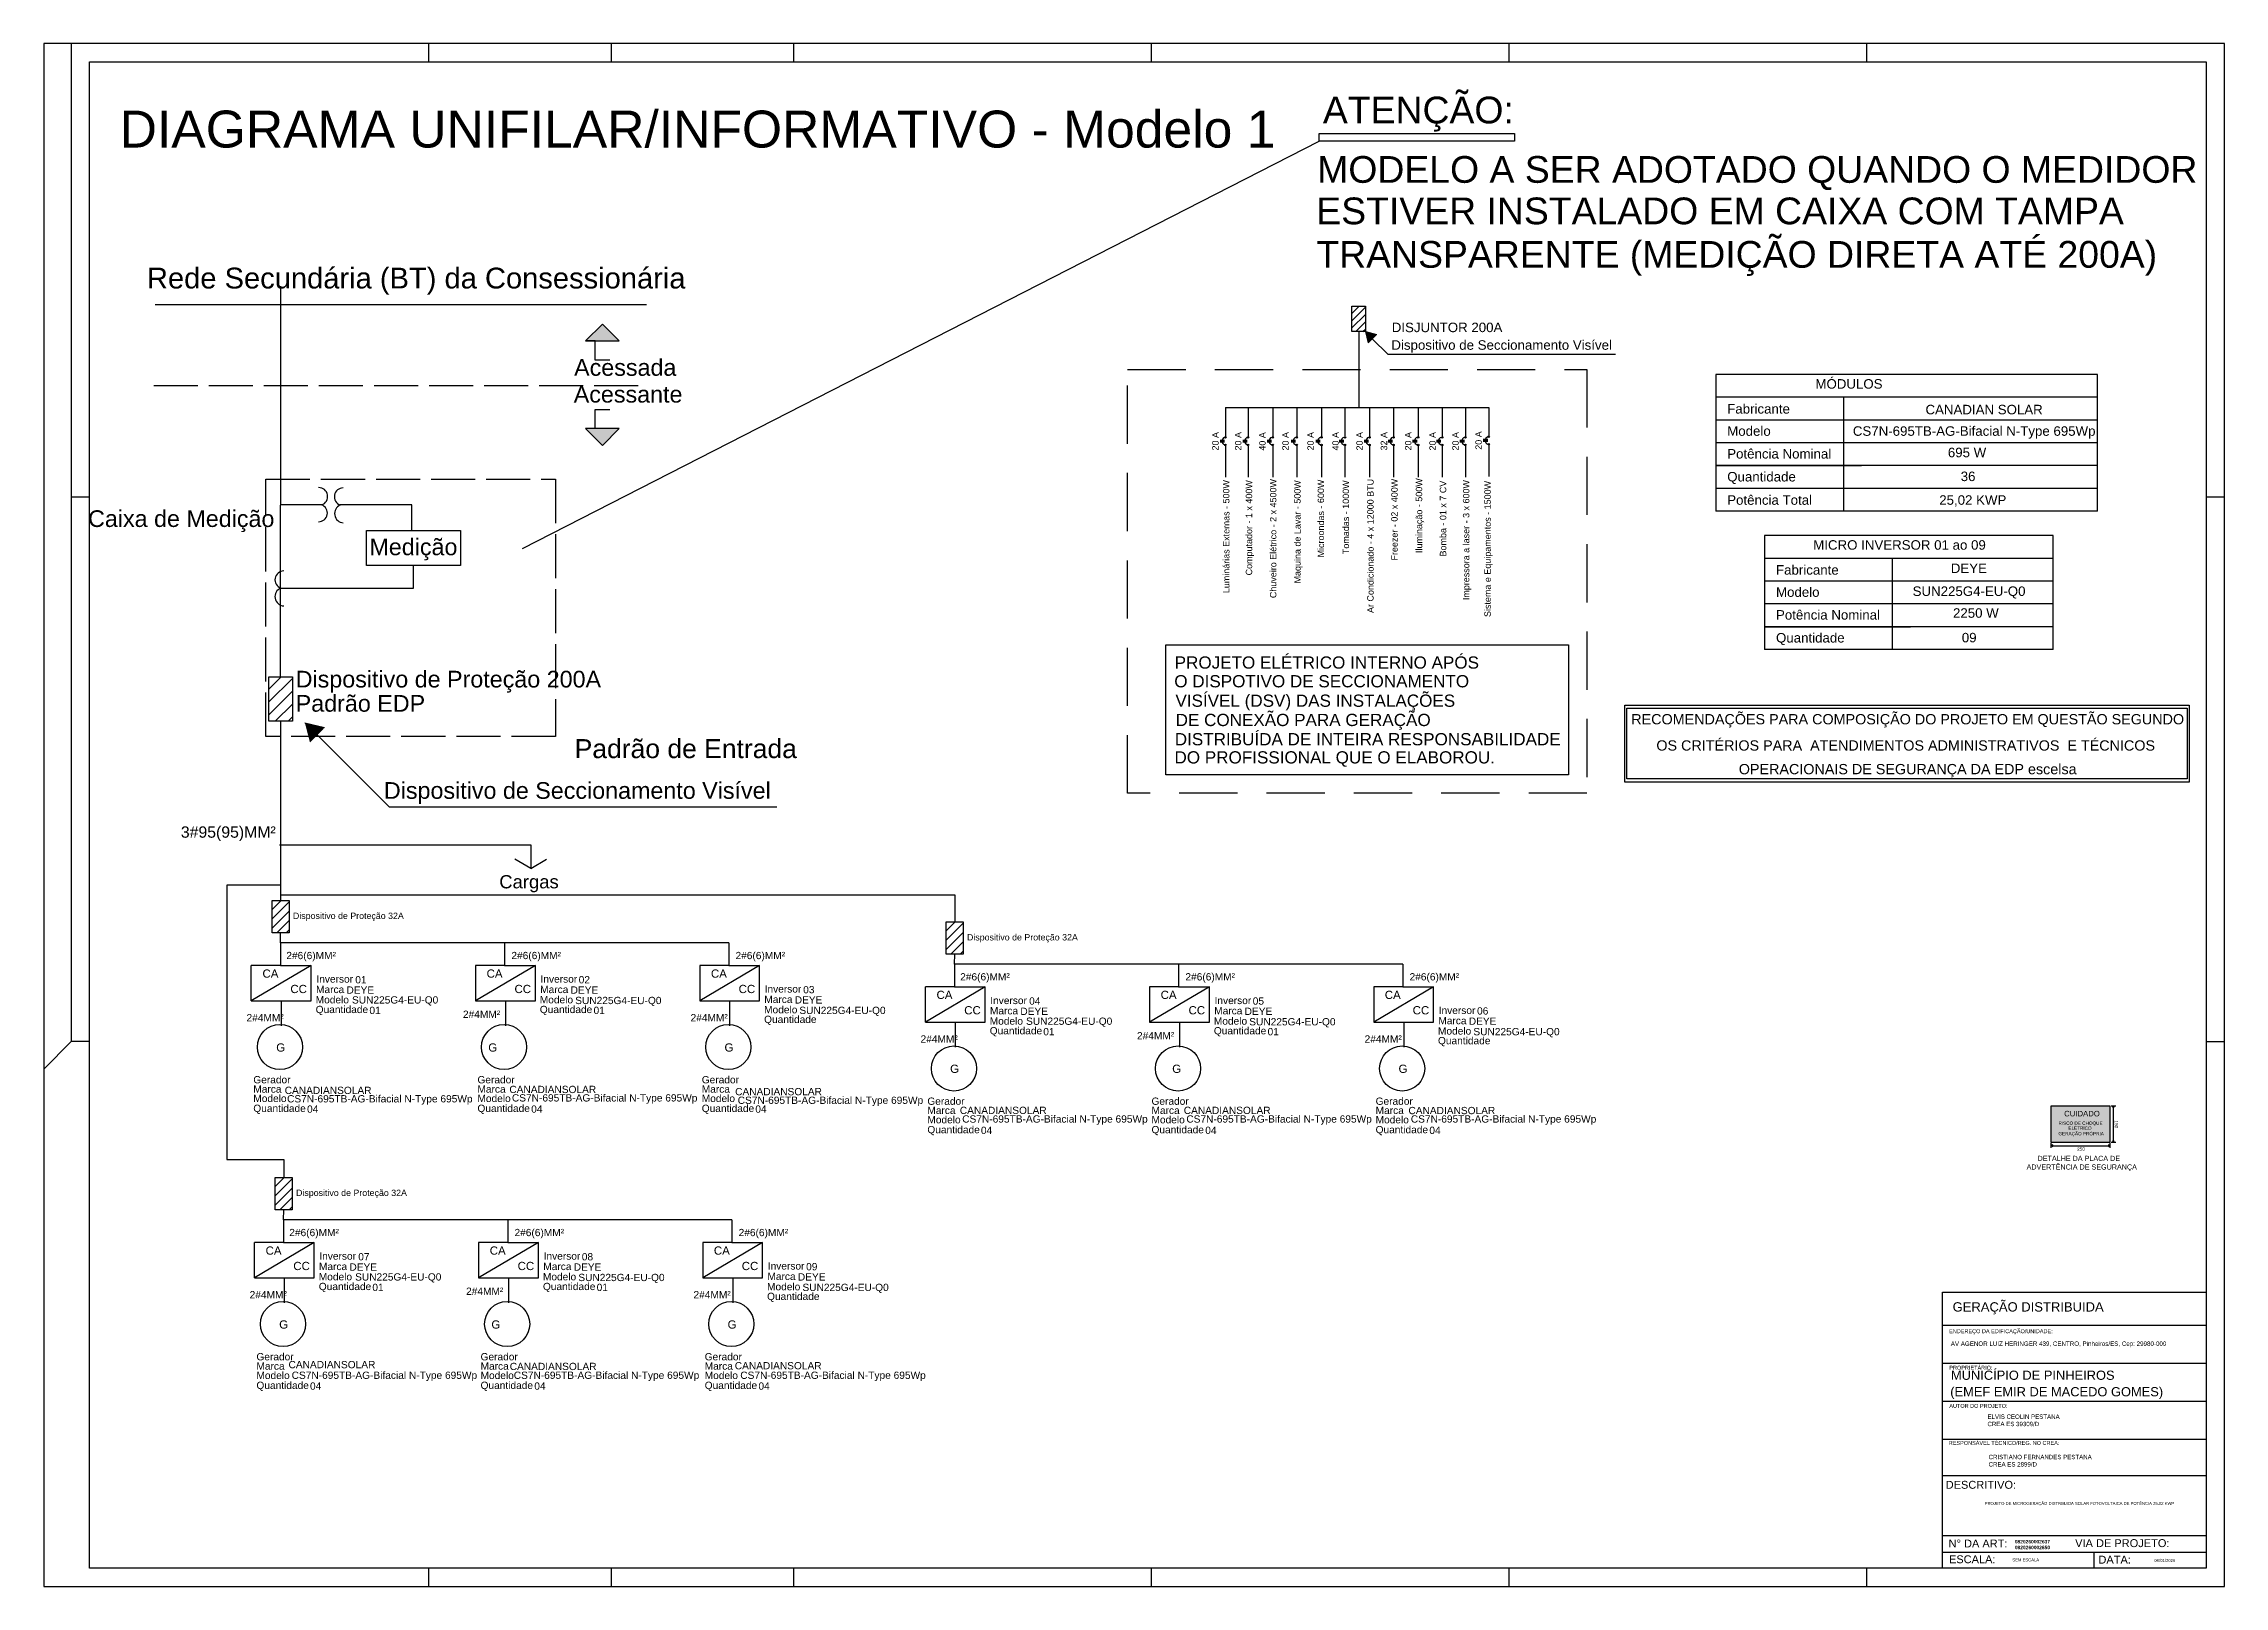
# Model space of a CAD drawing. Header units: millimetres. Extents: x 2932 to 3190, y 1741 to 1825.
# Drawn here: x 2931.7 to 3050.6, y 1740.9 to 1825 of the extents above; entities that cross this region are included whole.
import ezdxf
from ezdxf.enums import TextEntityAlignment as Align

# ---------------------------------------------------------------- set-up
doc = ezdxf.new("R2010")
doc.units = ezdxf.units.MM
doc.linetypes.add('ACAD_ISO02W100', pattern=[15, 12, -3])
doc.linetypes.add('HIDDEN2', pattern=[4.7625, 3.175, -1.5875])
doc.layers.add('ARQ-FOLHA', color=7, linetype='Continuous')
doc.styles.add('arial', font='arial.ttf')
doc.styles.get("Standard").update_dxf_attribs({"font": 'arial.ttf'})

# ---------------------------------------------------------------- blocks, each defined once
blk = doc.blocks.new('A0')
at = {"color": 1}
for p, q in [((75, 4205), (0, 4205)), ((0, 4205), (0, 1410)), ((1050, 4155), (1050, 4205)), ((1547.5, 4155), (1547.5, 4205)), ((2045, 4155), (2045, 4205)), ((3020, 4155), (3020, 4205)), ((3995, 4155), (3995, 4205)), ((4970, 4155), (4970, 4205)), ((75, 2970), (125, 2970)), ((5895, 2970), (5945, 2970)), ((5895, 1485), (5945, 1485)), ((1050, 0), (1050, 50)), ((1547.5, 0), (1547.5, 50)), ((2045, 0), (2045, 50)), ((3020, 0), (3020, 50)), ((3995, 0), (3995, 50)), ((4970, 0), (4970, 50))]:
    blk.add_line(p, q, dxfattribs=at)
blk.add_lwpolyline([(125, 1485), (75, 1485), (0, 1410), (0, 0), (5945, 0), (5945, 4205), (75, 4205), (75, 1485)], dxfattribs=at)
at = {"color": 7}
blk.add_lwpolyline([(125, 4155), (5895, 4155), (5895, 50), (125, 50)], close=True, dxfattribs=at)

msp = doc.modelspace()

# ---------------------------------------------------------------- hatches: boundary and pattern name
h = msp.add_hatch(color=256)
h.paths.add_polyline_path([(2961.77, 1808.76), (2962.56, 1808.76), (2962.56, 1807.71), (2961.77, 1807.71)], flags=16)
edge = h.paths.add_edge_path(flags=16)
edge.add_line((2961.77, 1808.76), (2962.56, 1808.76))
edge.add_line((2961.77, 1808.76), (2961.25, 1808.76))
edge.add_line((2961.25, 1808.76), (2962.17, 1809.68))
edge.add_line((2962.17, 1809.68), (2963.08, 1808.76))
edge.add_line((2962.56, 1808.76), (2963.08, 1808.76))
edge = h.paths.add_edge_path()
edge.add_line((2962.56, 1808.76), (2963.08, 1808.76))
edge.add_line((2963.08, 1808.76), (2962.17, 1809.68))
edge.add_line((2961.25, 1808.76), (2962.17, 1809.68))
edge.add_line((2961.77, 1808.76), (2961.25, 1808.76))
edge.add_line((2961.77, 1807.71), (2961.77, 1808.76))
edge.add_line((2962.56, 1807.71), (2961.77, 1807.71))
edge.add_line((2962.56, 1808.76), (2962.56, 1807.71))
edge = h.paths.add_edge_path(flags=0)
edge.add_line((2961.25, 1808.76), (2962.3, 1808.76))
for color, points in [(256, [(2963.08, 1808.76), (2962.17, 1809.68), (2961.25, 1808.76)]), (256, [(2961.25, 1803.98), (2962.16, 1803.06), (2963.08, 1803.98)]), (250, [(3041.39, 1766.95), (3044.09, 1766.95), (3044.09, 1766.32), (3041.39, 1766.32)])]:
    msp.add_hatch(color=color).paths.add_polyline_path(points)
at = {"ltscale": 0.1}
h = msp.add_hatch(dxfattribs=at)
h.set_pattern_fill('ANSI31', color=1, scale=0.088806, style=0)
h.set_pattern_definition([(45, (1663.41784, 1900.5647), (-0.199374396, 0.199374396), [])])
h.paths.add_polyline_path([(3003.03, 1810.65), (3003.76, 1810.65), (3003.76, 1809.27), (3003.03, 1809.27)])
for points in [[(3003.91, 1808.65), (3004.37, 1809.11), (3003.76, 1809.27)], [(2946.22, 1786.87), (2947.02, 1787.68), (2945.94, 1787.95)]]:
    msp.add_hatch(color=7, dxfattribs=at).paths.add_polyline_path(points)
h = msp.add_hatch(color=256)
h.paths.add_polyline_path([(2962.56, 1803.98), (2961.77, 1803.98), (2961.77, 1805.03), (2962.56, 1805.03)], flags=16)
edge = h.paths.add_edge_path(flags=16)
edge.add_line((2962.56, 1803.98), (2961.77, 1803.98))
edge.add_line((2962.56, 1803.98), (2963.08, 1803.98))
edge.add_line((2963.08, 1803.98), (2962.16, 1803.06))
edge.add_line((2962.16, 1803.06), (2961.25, 1803.98))
edge.add_line((2961.77, 1803.98), (2961.25, 1803.98))
edge = h.paths.add_edge_path()
edge.add_line((2961.77, 1803.98), (2961.25, 1803.98))
edge.add_line((2961.25, 1803.98), (2962.16, 1803.06))
edge.add_line((2963.08, 1803.98), (2962.16, 1803.06))
edge.add_line((2962.56, 1803.98), (2963.08, 1803.98))
edge.add_line((2962.56, 1805.03), (2962.56, 1803.98))
edge.add_line((2961.77, 1805.03), (2962.56, 1805.03))
edge.add_line((2961.77, 1803.98), (2961.77, 1805.03))
edge = h.paths.add_edge_path(flags=0)
edge.add_line((2963.08, 1803.98), (2962.03, 1803.98))
h = msp.add_hatch(dxfattribs=at)
h.set_pattern_fill('ANSI31', color=1, scale=0.155752, style=0)
h.set_pattern_definition([(45, (594.50256, 1948.15615), (-0.34967272, 0.34967272), [])])
h.paths.add_polyline_path([(2943.98, 1790.45), (2945.26, 1790.45), (2945.26, 1788.03), (2943.98, 1788.03)])
h = msp.add_hatch(dxfattribs=at)
h.set_pattern_fill('ANSI31', scale=0.113698, style=0)
h.set_pattern_definition([(45, (1229.04993, 1893.37882), (-0.25525884, 0.25525884), [])])
h.paths.add_polyline_path([(2944.16, 1778.26), (2945.09, 1778.26), (2945.09, 1776.49), (2944.16, 1776.49)])
h = msp.add_hatch(dxfattribs=at)
h.set_pattern_fill('ANSI31', scale=0.113698, style=0)
h.set_pattern_definition([(45, (1265.79723, 1892.2173), (-0.25525884, 0.25525884), [])])
h.paths.add_polyline_path([(2980.9, 1777.1), (2981.83, 1777.1), (2981.83, 1775.33), (2980.9, 1775.33)])
h = msp.add_hatch(color=2)
h.dxf.hatch_style = 1
h.paths.add_polyline_path([(3041.16, 1767.07), (3041.16, 1765.06), (3044.35, 1765.06), (3044.35, 1767.07)])
h.paths.add_polyline_path([(3041.76, 1766.32), (3043.86, 1766.32), (3043.86, 1766.94), (3041.76, 1766.94)], flags=24)
h = msp.add_hatch(dxfattribs=at)
h.set_pattern_fill('ANSI31', scale=0.113698, style=0)
h.set_pattern_definition([(45, (1229.21607, 1878.2789), (-0.25525884, 0.25525884), [])])
h.paths.add_polyline_path([(2944.32, 1763.16), (2945.25, 1763.16), (2945.25, 1761.39), (2944.32, 1761.39)])

# ---------------------------------------------------------------- linework, layer by layer
at = {"color": 7, "ltscale": 0.1}
for p, q in [((2957.81, 1797.44), (3001.24, 1819.66)), ((3003.4, 1809.27), (3003.4, 1805.13)), ((3003.76, 1809.27), (3003.91, 1808.65)), ((3003.76, 1809.27), (3004.37, 1809.11)), ((3003.91, 1808.65), (3004.37, 1809.11)), ((3004.14, 1808.88), (3005, 1808.02)), ((3017.39, 1808.02), (3005, 1808.02)), ((2945.94, 1787.95), (2947.02, 1787.68)), ((2946.62, 1787.28), (2950.55, 1783.35)), ((2971.67, 1783.35), (2950.55, 1783.35)), ((3035.23, 1741.87), (3035.23, 1756.9)), ((3035.23, 1756.9), (3049.6, 1756.9))]:
    msp.add_line(p, q, dxfattribs=at)
for p, q in [((2944.63, 1800.93), (2944.63, 1811.74)), ((2937.78, 1810.74), (2964.56, 1810.74)), ((2961.25, 1808.76), (2962.17, 1809.68)), ((2963.08, 1808.76), (2962.17, 1809.68)), ((2961.77, 1808.76), (2961.25, 1808.76)), ((2961.25, 1808.76), (2963.08, 1808.76)), ((2961.77, 1807.71), (2961.77, 1808.76)), ((2961.77, 1808.76), (2962.56, 1808.76)), ((2962.56, 1807.71), (2961.77, 1807.71)), ((2961.77, 1803.98), (2961.77, 1805.03)), ((2961.77, 1805.03), (2962.56, 1805.03)), ((2996.13, 1805.13), (3010.49, 1805.13)), ((2996.13, 1805.13), (2996.13, 1803.54)), ((2997.37, 1805.13), (2997.37, 1803.54)), ((2998.71, 1805.13), (2998.71, 1803.54)), ((3000.02, 1805.13), (3000.02, 1803.54)), ((3001.37, 1805.13), (3001.37, 1803.54)), ((3002.65, 1805.13), (3002.65, 1803.54)), ((3003.99, 1805.13), (3003.99, 1803.54)), ((3005.3, 1805.13), (3005.3, 1803.54)), ((3006.64, 1805.13), (3006.64, 1803.54)), ((3007.95, 1805.13), (3007.95, 1803.5)), ((3009.22, 1805.13), (3009.22, 1803.54)), ((3010.49, 1805.13), (3010.49, 1803.58)), ((2961.25, 1803.98), (2962.16, 1803.06)), ((2963.08, 1803.98), (2961.25, 1803.98)), ((2962.56, 1803.98), (2961.77, 1803.98)), ((2963.08, 1803.98), (2962.16, 1803.06)), ((2995.84, 1803.36), (2996.08, 1803.36)), ((2995.84, 1803.31), (2996.08, 1803.31)), ((2995.84, 1803.26), (2996.08, 1803.26)), ((2996.13, 1803.05), (2996.13, 1801.34)), ((2997.08, 1803.36), (2997.32, 1803.36)), ((2997.08, 1803.31), (2997.32, 1803.31)), ((2997.08, 1803.26), (2997.32, 1803.26)), ((2997.37, 1803.05), (2997.37, 1801.34)), ((2998.4, 1803.36), (2998.64, 1803.36)), ((2998.4, 1803.31), (2998.64, 1803.31)), ((2998.4, 1803.26), (2998.64, 1803.26)), ((2998.71, 1803.05), (2998.71, 1801.34)), ((2999.71, 1803.36), (2999.96, 1803.36)), ((2999.71, 1803.31), (2999.96, 1803.31)), ((2999.71, 1803.26), (2999.96, 1803.26)), ((3000.02, 1803.05), (3000.02, 1801.34)), ((3001.06, 1803.36), (3001.3, 1803.36)), ((3001.06, 1803.31), (3001.3, 1803.31)), ((3001.06, 1803.26), (3001.3, 1803.26)), ((3001.37, 1803.05), (3001.37, 1801.34)), ((3002.34, 1803.36), (3002.58, 1803.36)), ((3002.34, 1803.31), (3002.58, 1803.31)), ((3002.34, 1803.26), (3002.58, 1803.26)), ((3002.65, 1803.05), (3002.65, 1801.34)), ((3003.69, 1803.36), (3003.94, 1803.36)), ((3003.69, 1803.31), (3003.94, 1803.31)), ((3003.69, 1803.26), (3003.94, 1803.26)), ((3003.99, 1803.05), (3003.99, 1801.34)), ((3005, 1803.36), (3005.24, 1803.36)), ((3005, 1803.31), (3005.24, 1803.31)), ((3005, 1803.26), (3005.24, 1803.26)), ((3005.3, 1803.05), (3005.3, 1801.34)), ((3006.34, 1803.36), (3006.58, 1803.36)), ((3006.34, 1803.31), (3006.58, 1803.31)), ((3006.34, 1803.26), (3006.58, 1803.26)), ((3006.64, 1803.05), (3006.64, 1801.34)), ((3007.64, 1803.36), (3007.88, 1803.36)), ((3007.64, 1803.31), (3007.88, 1803.31)), ((3007.64, 1803.26), (3007.88, 1803.26)), ((3007.95, 1803.09), (3007.95, 1801.34)), ((3008.92, 1803.36), (3009.16, 1803.36)), ((3008.92, 1803.31), (3009.16, 1803.31)), ((3008.92, 1803.26), (3009.16, 1803.26)), ((3009.22, 1803.05), (3009.22, 1801.34)), ((3010.19, 1803.4), (3010.43, 1803.4)), ((3010.19, 1803.35), (3010.43, 1803.35)), ((3010.19, 1803.3), (3010.43, 1803.3)), ((3010.49, 1803.09), (3010.49, 1801.37)), ((2946.85, 1799.82), (2944.63, 1799.82)), ((2951.78, 1799.82), (2947.87, 1799.82)), ((2951.78, 1798.43), (2951.78, 1799.82)), ((2944.62, 1790.45), (2944.62, 1798.72)), ((2944.62, 1796.71), (2944.62, 1797.14)), ((2951.86, 1795.29), (2951.86, 1796.52)), ((2944.63, 1795.29), (2951.86, 1795.29)), ((2944.62, 1788.03), (2944.62, 1778.56)), ((2944.56, 1781.3), (2958.26, 1781.3)), ((2958.26, 1781.3), (2958.26, 1780.19)), ((2958.26, 1780.01), (2957.39, 1780.51)), ((2958.26, 1780.01), (2959.12, 1780.51)), ((2958.26, 1780.19), (2958.26, 1780.01)), ((2944.62, 1779.1), (2941.69, 1779.1)), ((2941.69, 1779.1), (2941.69, 1764.13)), ((2944.62, 1778.56), (2944.62, 1778.26)), ((2944.62, 1778.56), (2981.37, 1778.56)), ((2981.37, 1778.56), (2981.37, 1777.1)), ((2944.61, 1775.95), (2944.62, 1776.49)), ((2944.61, 1775.95), (2944.61, 1774.72)), ((2969.06, 1775.95), (2944.61, 1775.95)), ((2956.83, 1775.95), (2956.83, 1774.72)), ((2969.06, 1775.95), (2969.06, 1774.72)), ((2981.36, 1774.79), (2981.37, 1775.33)), ((2944.61, 1774.72), (2943.02, 1774.72)), ((2946.29, 1774.72), (2943.02, 1772.79)), ((2943.02, 1772.79), (2943.02, 1774.72)), ((2944.61, 1774.72), (2946.29, 1774.72)), ((2946.29, 1772.79), (2946.29, 1774.72)), ((2956.83, 1774.72), (2955.25, 1774.72)), ((2955.25, 1774.72), (2955.25, 1772.79)), ((2958.51, 1774.72), (2955.25, 1772.79)), ((2956.83, 1774.72), (2958.51, 1774.72)), ((2958.51, 1772.79), (2958.51, 1774.72)), ((2969.06, 1774.72), (2967.47, 1774.72)), ((2967.47, 1774.72), (2967.47, 1772.79)), ((2970.73, 1774.72), (2967.47, 1772.79)), ((2969.06, 1774.72), (2970.73, 1774.72)), ((2970.73, 1772.79), (2970.73, 1774.72)), ((2981.36, 1774.79), (2981.36, 1773.55)), ((3005.8, 1774.79), (2981.36, 1774.79)), ((2993.58, 1774.79), (2993.58, 1773.55)), ((3005.8, 1774.79), (3005.8, 1773.55)), ((2981.36, 1773.55), (2979.77, 1773.55)), ((2983.04, 1773.55), (2979.77, 1771.63)), ((2979.77, 1771.63), (2979.77, 1773.55)), ((2981.36, 1773.55), (2983.04, 1773.55)), ((2983.04, 1771.63), (2983.04, 1773.55)), ((2993.58, 1773.55), (2991.99, 1773.55)), ((2991.99, 1773.55), (2991.99, 1771.63)), ((2995.26, 1773.55), (2991.99, 1771.63)), ((2993.58, 1773.55), (2995.26, 1773.55)), ((2995.26, 1771.63), (2995.26, 1773.55)), ((3005.8, 1773.55), (3004.22, 1773.55)), ((3004.22, 1773.55), (3004.22, 1771.63)), ((3007.48, 1773.55), (3004.22, 1771.63)), ((3005.8, 1773.55), (3007.48, 1773.55)), ((3007.48, 1771.63), (3007.48, 1773.55)), ((2943.02, 1772.79), (2946.29, 1772.79)), ((2944.65, 1772.79), (2944.65, 1771.43)), ((2955.25, 1772.79), (2958.51, 1772.79)), ((2956.88, 1772.79), (2956.88, 1771.43)), ((2967.47, 1772.79), (2970.73, 1772.79)), ((2969.1, 1772.79), (2969.1, 1771.43)), ((2979.77, 1771.63), (2983.04, 1771.63)), ((2981.4, 1771.63), (2981.4, 1770.27)), ((2991.99, 1771.63), (2995.26, 1771.63)), ((2993.63, 1771.63), (2993.63, 1770.27)), ((3004.22, 1771.63), (3007.48, 1771.63)), ((3005.85, 1771.63), (3005.85, 1770.27)), ((2941.69, 1764.13), (2944.79, 1764.13)), ((2944.79, 1764.13), (2944.79, 1763.16)), ((2944.78, 1760.85), (2944.79, 1761.39)), ((2944.78, 1760.85), (2944.78, 1759.62)), ((2969.22, 1760.85), (2944.78, 1760.85)), ((2957, 1760.85), (2957, 1759.62)), ((2969.22, 1760.85), (2969.22, 1759.62)), ((2944.78, 1759.62), (2943.19, 1759.62)), ((2946.45, 1759.62), (2943.19, 1757.69)), ((2943.19, 1757.69), (2943.19, 1759.62)), ((2944.78, 1759.62), (2946.45, 1759.62)), ((2946.45, 1757.69), (2946.45, 1759.62)), ((2957, 1759.62), (2955.41, 1759.62)), ((2955.41, 1759.62), (2955.41, 1757.69)), ((2958.68, 1759.62), (2955.41, 1757.69)), ((2957, 1759.62), (2958.68, 1759.62)), ((2958.68, 1757.69), (2958.68, 1759.62)), ((2969.22, 1759.62), (2967.63, 1759.62)), ((2967.63, 1759.62), (2967.63, 1757.69)), ((2970.9, 1759.62), (2967.63, 1757.69)), ((2969.22, 1759.62), (2970.9, 1759.62)), ((2970.9, 1757.69), (2970.9, 1759.62)), ((2943.19, 1757.69), (2946.45, 1757.69)), ((2944.82, 1757.69), (2944.82, 1756.33)), ((2955.41, 1757.69), (2958.68, 1757.69)), ((2957.04, 1757.69), (2957.04, 1756.33)), ((2967.63, 1757.69), (2970.9, 1757.69)), ((2969.27, 1757.69), (2969.27, 1756.33)), ((3035.23, 1755.1), (3049.6, 1755.1)), ((3035.23, 1753.03), (3049.6, 1753.03)), ((3035.33, 1753.03), (3049.6, 1753.03)), ((3035.23, 1750.96), (3049.6, 1750.96)), ((3035.23, 1748.89), (3049.6, 1748.89)), ((3035.23, 1746.91), (3049.6, 1746.91)), ((3035.23, 1743.64), (3049.6, 1743.64)), ((3035.23, 1742.74), (3049.6, 1742.74)), ((3043.48, 1742.75), (3043.48, 1741.91))]:
    msp.add_line(p, q)
at = {"color": 5, "linetype": 'ACAD_ISO02W100', "ltscale": 0.2}
msp.add_line((2937.71, 1806.33), (2964.45, 1806.33), dxfattribs=at)
at = {"color": 253}
for p, q in [((3044.42, 1767.06), (3044.67, 1767.06)), ((3044.54, 1767.06), (3044.49, 1766.99)), ((3044.49, 1766.99), (3044.59, 1766.99)), ((3044.59, 1766.99), (3044.54, 1767.06)), ((3044.54, 1766.99), (3044.54, 1765.14)), ((3041.16, 1764.77), (3041.16, 1765.02)), ((3041.24, 1764.94), (3041.16, 1764.89)), ((3041.16, 1764.89), (3041.24, 1764.84)), ((3041.24, 1764.84), (3041.24, 1764.94)), ((3041.24, 1764.89), (3044.27, 1764.89)), ((3044.35, 1764.89), (3044.27, 1764.94)), ((3044.27, 1764.94), (3044.27, 1764.84)), ((3044.27, 1764.84), (3044.35, 1764.89)), ((3044.35, 1765.02), (3044.35, 1764.77)), ((3044.67, 1765.06), (3044.42, 1765.06)), ((3044.49, 1765.14), (3044.54, 1765.06)), ((3044.59, 1765.14), (3044.49, 1765.14)), ((3044.54, 1765.06), (3044.59, 1765.14))]:
    msp.add_line(p, q, dxfattribs=at)
at = {"color": 7, "ltscale": 0.1}
for points in [[(3001.24, 1820.07), (3011.89, 1820.07), (3011.89, 1819.66), (3001.24, 1819.66)], [(2949.31, 1798.43), (2954.42, 1798.43), (2954.42, 1796.52), (2949.31, 1796.52)], [(2992.89, 1792.19), (3014.84, 1792.19), (3014.84, 1785.1), (2992.89, 1785.1)], [(2944.16, 1778.26), (2945.09, 1778.26), (2945.09, 1776.49), (2944.16, 1776.49)], [(2980.9, 1777.1), (2981.83, 1777.1), (2981.83, 1775.33), (2980.9, 1775.33)], [(2944.32, 1763.16), (2945.25, 1763.16), (2945.25, 1761.39), (2944.32, 1761.39)]]:
    msp.add_lwpolyline(points, close=True, dxfattribs=at)
at = {"color": 1, "ltscale": 0.1}
for points in [[(3003.03, 1810.65), (3003.76, 1810.65), (3003.76, 1809.27), (3003.03, 1809.27)], [(2943.98, 1790.45), (2945.26, 1790.45), (2945.26, 1788.03), (2943.98, 1788.03)]]:
    msp.add_lwpolyline(points, close=True, dxfattribs=at)
msp.add_lwpolyline([(2944.62, 1798.72), (2944.63, 1800.93), (2944.63, 1808.97)])
at = {"color": 7, "linetype": 'HIDDEN2'}
msp.add_lwpolyline([(3015.84, 1807.21), (3015.84, 1784.1), (2990.8, 1784.1), (2990.8, 1807.21), (3015.84, 1807.21)], dxfattribs=at)
at = {"color": 5, "linetype": 'ACAD_ISO02W100', "ltscale": 0.2}
msp.add_lwpolyline([(2943.82, 1801.23), (2959.6, 1801.23), (2959.6, 1787.2), (2943.82, 1787.2)], close=True, dxfattribs=at)
at = {"color": 250}
msp.add_lwpolyline([(3041.16, 1767.07), (3044.35, 1767.07), (3044.35, 1765.06), (3041.16, 1765.06)], close=True, dxfattribs=at)
msp.add_lwpolyline([(3041.16, 1767.07), (3044.35, 1767.07), (3044.35, 1765.06), (3041.16, 1765.06)], close=True, dxfattribs=at)
msp.add_lwpolyline([(3041.16, 1767.07), (3044.35, 1767.07), (3044.35, 1765.06), (3041.16, 1765.06)], close=True, dxfattribs=at)
for centre, radius in [((2996.13, 1803.5), 0.0394), ((2996.13, 1803.09), 0.0394), ((2997.37, 1803.5), 0.0394), ((2997.37, 1803.09), 0.0394), ((2998.71, 1803.5), 0.0394), ((2998.71, 1803.09), 0.0394), ((3000.02, 1803.5), 0.0394), ((3000.02, 1803.09), 0.0394), ((3001.37, 1803.5), 0.0394), ((3001.37, 1803.09), 0.0394), ((3002.65, 1803.5), 0.0394), ((3002.65, 1803.09), 0.0394), ((3003.99, 1803.5), 0.0394), ((3003.99, 1803.09), 0.0394), ((3005.3, 1803.5), 0.0394), ((3005.3, 1803.09), 0.0394), ((3006.64, 1803.5), 0.0394), ((3006.64, 1803.09), 0.0394), ((3007.95, 1803.5), 0.0394), ((3007.95, 1803.09), 0.0394), ((3009.22, 1803.5), 0.0394), ((3009.22, 1803.09), 0.0394), ((3010.49, 1803.54), 0.0394), ((3010.49, 1803.13), 0.0394), ((2944.58, 1770.27), 1.23), ((2956.8, 1770.27), 1.23), ((2969.03, 1770.27), 1.23), ((2981.33, 1769.1), 1.23), ((2993.55, 1769.1), 1.23), ((3005.77, 1769.1), 1.23), ((2944.75, 1755.17), 1.23), ((2956.97, 1755.17), 1.23), ((2969.19, 1755.17), 1.23)]:
    msp.add_circle(centre, radius)
for centre, radius, start, end in [((2996.16, 1803.3), 0.216, 108.2329, 251.8181), ((2997.4, 1803.3), 0.216, 108.2329, 251.8181), ((2998.72, 1803.3), 0.216, 108.2329, 251.8181), ((3000.04, 1803.3), 0.216, 108.2329, 251.8181), ((3001.38, 1803.3), 0.216, 108.2329, 251.8181), ((3002.66, 1803.3), 0.216, 108.2329, 251.8181), ((3004.01, 1803.3), 0.216, 108.2329, 251.8181), ((3005.32, 1803.3), 0.216, 108.2329, 251.8181), ((3006.66, 1803.3), 0.216, 108.2329, 251.8181), ((3007.96, 1803.3), 0.216, 108.2329, 251.8181), ((3009.24, 1803.3), 0.216, 108.2329, 251.8181), ((3010.51, 1803.33), 0.216, 108.2329, 251.8181), ((2946.7, 1800.28), 0.483, 288.8842, 91.389), ((2948.03, 1800.27), 0.481, 89.7341, 250.4068), ((2946.69, 1799.38), 0.476, 269.9042, 69.3164), ((2948.07, 1799.35), 0.508, 112.8276, 266.2218), ((2944.79, 1795.74), 0.481, 89.7341, 250.4068), ((2944.82, 1794.82), 0.508, 112.8276, 266.2218)]:
    msp.add_arc(centre, radius, start, end)
at = {"layer": 'ARQ-FOLHA', "color": 7, "ltscale": 0.1}
for p, q in [((3022.87, 1806.94), (3022.87, 1801.97)), ((3043.68, 1806.94), (3022.87, 1806.94)), ((3043.68, 1799.48), (3043.68, 1806.94)), ((3043.68, 1805.69), (3022.87, 1805.69)), ((3029.83, 1805.69), (3029.83, 1799.48)), ((3043.68, 1804.45), (3022.87, 1804.45)), ((3043.68, 1803.21), (3022.87, 1803.21)), ((3022.87, 1801.97), (3030.82, 1801.97)), ((3022.87, 1801.97), (3022.87, 1799.48)), ((3043.68, 1801.97), (3022.87, 1801.97)), ((3043.68, 1800.72), (3022.87, 1800.72)), ((3043.68, 1799.48), (3022.87, 1799.48)), ((3025.52, 1798.16), (3025.52, 1793.18)), ((3041.26, 1798.16), (3025.52, 1798.16)), ((3041.26, 1791.94), (3041.26, 1798.16)), ((3041.26, 1796.91), (3025.52, 1796.91)), ((3032.48, 1796.91), (3032.48, 1791.94)), ((3041.26, 1795.67), (3025.52, 1795.67)), ((3041.26, 1794.43), (3025.52, 1794.43)), ((3025.52, 1793.18), (3033.48, 1793.18)), ((3025.52, 1793.18), (3025.52, 1791.94)), ((3041.26, 1793.18), (3025.52, 1793.18)), ((3041.26, 1791.94), (3025.52, 1791.94))]:
    msp.add_line(p, q, dxfattribs=at)
for points in [[(3017.9, 1788.9), (3048.68, 1788.9), (3048.68, 1784.71), (3017.9, 1784.71)], [(3018.02, 1788.75), (3048.56, 1788.75), (3048.56, 1784.89), (3018.02, 1784.89)]]:
    msp.add_lwpolyline(points, close=True, dxfattribs=at)

# ---------------------------------------------------------------- block references
at = {"xscale": 0.0199999999999818, "yscale": 0.0199999999999818, "zscale": 0.0199999999999818}
msp.add_blockref('A0', (2931.7, 1740.87), dxfattribs=at)

# ---------------------------------------------------------------- texts
at = {"style": 'arial'}
for s, height, p in [('ATENÇÃO:', 1.458, (3006.65, 1821.35)), ('DIAGRAMA UNIFILAR/INFORMATIVO - Modelo 1', 2.0145, (2967.35, 1820.31)), ('MODELO A SER ADOTADO QUANDO O MEDIDOR', 1.4584, (3025.13, 1818.11)), ('ESTIVER INSTALADO EM CAIXA COM TAMPA', 1.4584, (3023.1, 1815.85)), ('TRANSPARENTE (MEDIÇÃO DIRETA ATÉ 200A)', 1.4584, (3024.01, 1813.48)), ('PROJETO ELÉTRICO INTERNO APÓS ', 0.666, (3001.79, 1791.23)), ('O DISPOTIVO DE SECCIONAMENTO ', 0.666, (3001.51, 1790.21)), ('VISÍVEL (DSV) DAS INSTALAÇÕES ', 0.666, (3001.16, 1789.15)), ('DE CONEXÃO PARA GERAÇÃO', 0.666, (3000.37, 1788.1)), ('RECOMENDAÇÕES PARA COMPOSIÇÃO DO PROJETO EM QUESTÃO SEGUNDO', 0.5596, (3033.33, 1788.14)), ('DISTRIBUÍDA DE INTEIRA RESPONSABILIDADE', 0.666, (3003.89, 1787.05)), ('OS CRITÉRIOS PARA  ATENDIMENTOS ADMINISTRATIVOS  E TÉCNICOS ', 0.5596, (3033.33, 1786.71)), ('DO PROFISSIONAL QUE O ELABOROU.', 0.666, (3002.09, 1786.06)), ('OPERACIONAIS DE SEGURANÇA DA EDP escelsa', 0.5596, (3033.33, 1785.42)), ('ADVERTÊNCIA DE SEGURANÇA', 0.2798, (3042.82, 1763.73)), ('DETALHE DA PLACA DE', 0.2798, (3042.66, 1764.2))]:
    msp.add_text(s, height=height, dxfattribs=at).set_placement(p, align=Align.MIDDLE_CENTER)
for s, height, p in [('Rede Secundária (BT) da Consessionária', 1.1357, (2937.33, 1811.62)), ('Acessada', 0.909, (2960.62, 1806.86)), ('Acessante', 0.909, (2960.6, 1805.4)), ('Caixa de Medição', 0.9086, (2934.12, 1798.62)), ('Medição', 0.909, (2949.46, 1797.08)), ('Padrão de Entrada', 1.0333, (2960.65, 1786.02)), ('3#95(95)MM²', 0.6169, (2939.18, 1781.68)), ('Cargas', 0.72, (2956.54, 1778.92)), ('Dispositivo de Proteção 32A', 0.3445, (2945.29, 1777.25)), ('Dispositivo de Proteção 32A', 0.3445, (2982.04, 1776.08)), ('2#6(6)MM²', 0.396, (2944.93, 1775.06)), ('2#6(6)MM²', 0.396, (2957.2, 1775.06)), ('2#6(6)MM²', 0.396, (2969.42, 1775.06)), ('CA', 0.448, (2943.63, 1774.05)), ('Inversor ', 0.396, (2946.57, 1773.78)), ('CA', 0.448, (2955.85, 1774.05)), ('Inversor ', 0.396, (2958.79, 1773.78)), ('CA', 0.448, (2968.08, 1774.05)), ('2#6(6)MM²', 0.396, (2981.67, 1773.9)), ('2#6(6)MM²', 0.396, (2993.95, 1773.9)), ('2#6(6)MM²', 0.396, (3006.17, 1773.9)), ('CC', 0.448, (2945.15, 1773.21)), ('Modelo', 0.396, (2946.53, 1772.65)), ('Marca', 0.396, (2946.55, 1773.21)), ('CC', 0.448, (2957.37, 1773.21)), ('Modelo', 0.396, (2958.75, 1772.65)), ('Marca', 0.396, (2958.77, 1773.21)), ('CC', 0.448, (2969.59, 1773.21)), ('Marca', 0.396, (2970.99, 1772.67)), ('Inversor ', 0.396, (2971.01, 1773.24)), ('CA', 0.448, (2980.38, 1772.89)), ('Inversor ', 0.396, (2983.31, 1772.61)), ('CA', 0.448, (2992.6, 1772.89)), ('Inversor ', 0.396, (2995.54, 1772.61)), ('CA', 0.448, (3004.82, 1772.89)), ('2#4MM²', 0.396, (2942.76, 1771.67)), ('Quantidade', 0.396, (2946.53, 1772.12)), ('2#4MM²', 0.396, (2954.56, 1771.86)), ('Quantidade', 0.396, (2958.75, 1772.12)), ('2#4MM²', 0.396, (2966.97, 1771.67)), ('Quantidade', 0.396, (2970.98, 1771.58)), ('Modelo', 0.396, (2970.98, 1772.11)), ('CC', 0.448, (2981.89, 1772.05)), ('Modelo', 0.396, (2983.28, 1771.49)), ('Marca', 0.396, (2983.29, 1772.05)), ('CC', 0.448, (2994.12, 1772.05)), ('Modelo', 0.396, (2995.5, 1771.49)), ('Marca', 0.396, (2995.52, 1772.05)), ('CC', 0.448, (3006.34, 1772.05)), ('Marca', 0.396, (3007.74, 1771.51)), ('Inversor ', 0.396, (3007.76, 1772.07)), ('G', 0.448, (2944.38, 1770.02)), ('G', 0.448, (2955.94, 1770.02)), ('G', 0.448, (2968.82, 1770.02)), ('2#4MM²', 0.396, (2979.51, 1770.51)), ('Quantidade', 0.396, (2983.28, 1770.96)), ('2#4MM²', 0.396, (2991.31, 1770.69)), ('Quantidade', 0.396, (2995.5, 1770.96)), ('2#4MM²', 0.396, (3003.72, 1770.51)), ('Quantidade', 0.396, (3007.72, 1770.42)), ('Modelo', 0.396, (3007.72, 1770.95)), ('G', 0.448, (2981.12, 1768.86)), ('G', 0.448, (2993.23, 1768.86)), ('G', 0.448, (3005.57, 1768.86)), ('Gerador ', 0.396, (2943.13, 1768.29)), ('Marca', 0.396, (2943.13, 1767.78)), ('Gerador ', 0.396, (2955.35, 1768.29)), ('Marca', 0.396, (2955.35, 1767.78)), ('Gerador ', 0.396, (2967.58, 1768.29)), ('Marca', 0.396, (2967.58, 1767.78)), ('Quantidade', 0.396, (2943.13, 1766.73)), ('Modelo', 0.396, (2943.13, 1767.27)), ('Quantidade', 0.396, (2955.35, 1766.73)), ('Modelo', 0.396, (2955.35, 1767.27)), ('Quantidade', 0.396, (2967.58, 1766.73)), ('Modelo', 0.396, (2967.58, 1767.27)), ('Gerador ', 0.396, (2979.88, 1767.12)), ('Marca', 0.396, (2979.88, 1766.62)), ('Gerador ', 0.396, (2992.1, 1767.12)), ('Marca', 0.396, (2992.1, 1766.62)), ('Gerador ', 0.396, (3004.32, 1767.12)), ('Marca', 0.396, (3004.32, 1766.62)), ('Quantidade', 0.396, (2979.88, 1765.57)), ('Modelo', 0.396, (2979.88, 1766.11)), ('Quantidade', 0.396, (2992.1, 1765.57)), ('Modelo', 0.396, (2992.1, 1766.11)), ('Quantidade', 0.396, (3004.32, 1765.57)), ('Modelo', 0.396, (3004.32, 1766.11)), ('Dispositivo de Proteção 32A', 0.3445, (2945.46, 1762.15)), ('2#6(6)MM²', 0.396, (2945.09, 1759.96)), ('2#6(6)MM²', 0.396, (2957.37, 1759.96)), ('2#6(6)MM²', 0.396, (2969.59, 1759.96)), ('CA', 0.448, (2943.8, 1758.95)), ('CC', 0.448, (2945.31, 1758.11)), ('Inversor ', 0.396, (2946.73, 1758.68)), ('CA', 0.448, (2956.02, 1758.95)), ('CC', 0.448, (2957.54, 1758.11)), ('Inversor ', 0.396, (2958.96, 1758.68)), ('CA', 0.448, (2968.24, 1758.95)), ('CC', 0.448, (2969.76, 1758.11)), ('Inversor ', 0.396, (2971.18, 1758.14)), ('Quantidade', 0.396, (2946.7, 1757.02)), ('Modelo', 0.396, (2946.7, 1757.55)), ('Marca', 0.396, (2946.71, 1758.11)), ('Quantidade', 0.396, (2958.92, 1757.02)), ('Modelo', 0.396, (2958.92, 1757.55)), ('Marca', 0.396, (2958.94, 1758.11)), ('Modelo', 0.396, (2971.14, 1757.01)), ('Marca', 0.396, (2971.16, 1757.57)), ('2#4MM²', 0.396, (2942.93, 1756.57)), ('2#4MM²', 0.396, (2954.73, 1756.76)), ('2#4MM²', 0.396, (2967.13, 1756.57)), ('Quantidade', 0.396, (2971.14, 1756.48)), ('GERAÇÃO DISTRIBUIDA', 0.5077, (3035.78, 1755.85)), ('G', 0.448, (2944.54, 1754.92)), ('G', 0.448, (2956.11, 1754.92)), ('G', 0.448, (2968.99, 1754.92)), ('ENDEREÇO DA EDIFICAÇÃO/UNIDADE:', 0.2152, (3035.59, 1754.67)), ('Gerador ', 0.396, (2943.3, 1753.19)), ('Marca', 0.396, (2943.3, 1752.68)), ('Gerador ', 0.396, (2955.52, 1753.19)), ('Marca', 0.396, (2955.52, 1752.68)), ('Gerador ', 0.396, (2967.74, 1753.19)), ('Marca', 0.396, (2967.74, 1752.68)), ('PROPRIETÁRIO:', 0.2152, (3035.6, 1752.68)), ('Quantidade', 0.396, (2943.3, 1751.63)), ('Modelo', 0.396, (2943.3, 1752.17)), ('Quantidade', 0.396, (2955.52, 1751.63)), ('Modelo', 0.396, (2955.52, 1752.17)), ('Quantidade', 0.396, (2967.74, 1751.63)), ('Modelo', 0.396, (2967.74, 1752.17)), ('AUTOR DO PROJETO:', 0.2152, (3035.6, 1750.6)), ('RESPONSÁVEL TÉCNICO/REG. NO CREA:', 0.2152, (3035.57, 1748.58)), ('DESCRITIVO:', 0.4304, (3035.4, 1746.19)), ('PROJETO DE MICROGERAÇÃO DISTRBUIDA SOLAR FOTOVOLTAICA DE POTÊNCIA 25,02 KWP ', 0.1629, (3037.53, 1745.31)), ('N° DA ART:', 0.43, (3035.56, 1742.99)), ('VIA DE PROJETO:', 0.4304, (3042.46, 1743.01)), ('ESCALA:', 0.43, (3035.58, 1742.13)), ('SEM ESCALA', 0.163, (3039.04, 1742.23)), ('DATA:', 0.43, (3043.73, 1742.11)), ('09/01/2026', 0.163, (3046.78, 1742.2))]:
    msp.add_text(s, height=height, dxfattribs=at).set_placement(p)
at = {"color": 7, "style": 'arial'}
for s, height, p in [('DISJUNTOR 200A', 0.518, (3005.2, 1809.24)), ('Dispositivo de Seccionamento Visível', 0.518, (3005.18, 1808.28)), ('MÓDULOS ', 0.518, (3028.3, 1806.16)), ('Fabricante', 0.518, (3023.49, 1804.8)), ('CANADIAN SOLAR', 0.518, (3034.3, 1804.76)), ('Modelo', 0.518, (3023.49, 1803.59)), ('CS7N-695TB-AG-Bifacial N-Type 695Wp', 0.518, (3030.34, 1803.59)), ('Potência Nominal', 0.518, (3023.49, 1802.35)), ('695 W', 0.518, (3035.52, 1802.42)), ('Quantidade', 0.518, (3023.49, 1801.1)), ('36', 0.518, (3036.22, 1801.12)), ('Potência Total', 0.518, (3023.49, 1799.83)), ('25,02 KWP', 0.518, (3035.05, 1799.83)), ('MICRO INVERSOR 01 ao 09', 0.518, (3028.18, 1797.38)), ('DEYE', 0.518, (3035.68, 1796.11)), ('Fabricante', 0.518, (3026.15, 1796.02)), ('Modelo', 0.518, (3026.15, 1794.81)), ('SUN225G4-EU-Q0 ', 0.518, (3033.6, 1794.86)), ('Potência Nominal', 0.518, (3026.15, 1793.57)), ('2250 W', 0.518, (3035.8, 1793.67)), ('Quantidade', 0.518, (3026.15, 1792.32)), ('09', 0.518, (3036.28, 1792.33)), ('Dispositivo de Proteção 200A', 0.9086, (2945.44, 1789.87)), ('Padrão EDP', 0.909, (2945.44, 1788.55)), ('Dispositivo de Seccionamento Visível', 0.9086, (2950.25, 1783.8))]:
    msp.add_text(s, height=height, dxfattribs=at).set_placement(p)
at = {"style": 'arial'}
for s, p in [('20 A', (2995.76, 1802.79)), ('20 A', (2997, 1802.79)), ('40 A', (2998.32, 1802.78)), ('20 A', (2999.58, 1802.79)), ('20 A', (3000.95, 1802.79)), ('40 A', (3002.31, 1802.79)), ('20 A', (3003.62, 1802.79)), ('32 A', (3004.95, 1802.79)), ('20 A', (3006.27, 1802.79)), ('20 A', (3007.6, 1802.79)), ('20 A', (3008.85, 1802.79)), ('20 A', (3010.11, 1802.83)), ('Luminárias Externas - 500W', (2996.35, 1795.01)), ('Computador - 1 x 400W', (2997.59, 1795.98)), ('Chuveiro Elétrico - 2 x 4500W', (2998.91, 1794.74)), ('Maquina de Lavar - 500W', (3000.23, 1795.54)), ('Microondas - 600W', (3001.51, 1796.96)), ('Tomadas - 1000W', (3002.87, 1797.14)), ('Ar Condicionado - 4 x 12000 BTU', (3004.21, 1793.93)), ('Freezer - 02 x 400W', (3005.52, 1796.79)), ('Iluminação - 500W', (3006.86, 1797.2)), ('Bomba - 01 x 7 CV', (3008.17, 1797.01)), ('Impressora a laser - 3 x 600W', (3009.43, 1794.63)), ('Sistema e Equipamentos - 1500W', (3010.6, 1793.71))]:
    msp.add_text(s, height=0.35, rotation=90, dxfattribs=at).set_placement(p)
at = {"color": 1, "ltscale": 0.1, "style": 'arial'}
for s, p in [('01', (2948.69, 1773.74)), ('02', (2960.87, 1773.74)), ('DEYE', (2948.21, 1773.18)), ('SUN225G4-EU-Q0 ', (2948.51, 1772.64)), ('DEYE', (2960.43, 1773.18)), ('SUN225G4-EU-Q0 ', (2960.68, 1772.61)), ('DEYE', (2972.65, 1772.64)), ('03', (2973.11, 1773.2)), ('04', (2985.43, 1772.58)), ('05', (2997.62, 1772.58)), ('01', (2949.46, 1772.07)), ('01', (2961.68, 1772.07)), ('SUN225G4-EU-Q0 ', (2972.9, 1772.07)), ('DEYE', (2984.95, 1772.02)), ('SUN225G4-EU-Q0 ', (2985.26, 1771.48)), ('DEYE', (2997.18, 1772.02)), ('SUN225G4-EU-Q0 ', (2997.43, 1771.45)), ('DEYE', (3009.4, 1771.48)), ('06', (3009.85, 1772.04)), ('01', (2986.2, 1770.91)), ('01', (2998.43, 1770.91)), ('SUN225G4-EU-Q0 ', (3009.65, 1770.91)), ('CANADIANSOLAR', (2944.84, 1767.71)), ('CANADIANSOLAR', (2957.09, 1767.76)), ('CS7N-695TB-AG-Bifacial N-Type 695Wp', (2944.97, 1767.25)), ('04', (2946.06, 1766.69)), ('CS7N-695TB-AG-Bifacial N-Type 695Wp', (2957.23, 1767.3)), ('04', (2958.28, 1766.69)), ('CANADIANSOLAR', (2969.4, 1767.64)), ('CS7N-695TB-AG-Bifacial N-Type 695Wp', (2969.54, 1767.17)), ('04', (2970.5, 1766.69)), ('CANADIANSOLAR', (2981.65, 1766.62)), ('CANADIANSOLAR', (2993.86, 1766.62)), ('CANADIANSOLAR', (3006.11, 1766.61)), ('CS7N-695TB-AG-Bifacial N-Type 695Wp', (2981.78, 1766.15)), ('04', (2982.8, 1765.53)), ('CS7N-695TB-AG-Bifacial N-Type 695Wp', (2994, 1766.15)), ('04', (2995.03, 1765.53)), ('CS7N-695TB-AG-Bifacial N-Type 695Wp', (3006.24, 1766.15)), ('04', (3007.25, 1765.53)), ('07', (2948.85, 1758.64)), ('08', (2961.04, 1758.64)), ('DEYE', (2948.37, 1758.08)), ('SUN225G4-EU-Q0 ', (2948.68, 1757.54)), ('01', (2949.62, 1756.97)), ('DEYE', (2960.6, 1758.08)), ('SUN225G4-EU-Q0 ', (2960.85, 1757.51)), ('01', (2961.85, 1756.97)), ('DEYE', (2972.82, 1757.54)), ('SUN225G4-EU-Q0 ', (2973.07, 1756.97)), ('09', (2973.27, 1758.1)), ('CANADIANSOLAR', (2945.05, 1752.76)), ('CS7N-695TB-AG-Bifacial N-Type 695Wp', (2945.22, 1752.18)), ('CANADIANSOLAR', (2957.11, 1752.66)), ('CS7N-695TB-AG-Bifacial N-Type 695Wp', (2957.33, 1752.18)), ('CANADIANSOLAR', (2969.38, 1752.7)), ('CS7N-695TB-AG-Bifacial N-Type 695Wp', (2969.68, 1752.18)), ('04', (2946.22, 1751.59)), ('04', (2958.45, 1751.59)), ('04', (2970.67, 1751.59))]:
    msp.add_text(s, height=0.396, dxfattribs=at).set_placement(p)
at = {"color": 250, "attachment_point": 1}
for s, width, insert, char_height in [('GERAÇÃO PRÓPRIA', 624.2886, (3041.55, 1765.64), 0.1812), ('RISCO DE CHOQUE', 632.7658, (3041.55, 1766.21), 0.1812), ('ELÉTRICO', 523.01, (3042.09, 1765.94), 0.181)]:
    msp.add_mtext_dynamic_manual_height_columns(s, width=width, gutter_width=12.5, heights=[0], dxfattribs=dict(at, insert=insert, char_height=char_height))
at = {"color": 2, "insert": (3041.86, 1766.79), "char_height": 0.302, "attachment_point": 1}
msp.add_mtext_dynamic_manual_height_columns('CUIDADO', width=202.1348, gutter_width=12.5, heights=[0], dxfattribs=at)
at = {"color": 3, "insert": (3044.8, 1766.27), "char_height": 0.181, "attachment_point": 1, "rotation": 270}
msp.add_mtext_dynamic_manual_height_columns('150', width=82.5952, gutter_width=12.5, heights=[0], dxfattribs=at)
at = {"color": 3, "insert": (3042.57, 1764.8), "char_height": 0.181, "attachment_point": 1}
msp.add_mtext_dynamic_manual_height_columns('250', width=82.5952, gutter_width=12.5, heights=[0], dxfattribs=at)
at = {"attachment_point": 1, "style": 'arial'}
for s, width, gutter_width, insert, char_height in [('AV AGENOR LUIZ HERINGER 439, CENTRO, Pinheiros/ES, Cep: 29980-000', 12.4165, 18.59, (3035.68, 1754.22), 0.2422), ('{\\H1.33333x;MUNICÍPIO DE PINHEIROS}', 16.2359, 17.73, (3035.69, 1752.63), 0.3764), ('{\\H1.33333x;(EMEF EMIR DE MACEDO GOMES)}', 16.2359, 17.73, (3035.65, 1751.73), 0.3764), ('ELVIS CEOLIN PESTANA\\PCREA ES 39309/D', 9.5056, 18.35, (3037.68, 1750.24), 0.2392), ('CRISTIANO FERNANDES PESTANA\\PCREA ES 2899/D', 6.4744, 12.5, (3037.74, 1748.04), 0.2392), ('{\\fArial|b1|i0|c0|p34;\\H1.16667x;0820260002637\\P0820260002650}', 6.4744, 12.5, (3039.17, 1743.4), 0.1629)]:
    msp.add_mtext_dynamic_manual_height_columns(s, width=width, gutter_width=gutter_width, heights=[0], dxfattribs=dict(at, insert=insert, char_height=char_height))

doc.saveas('drawing.dxf')
